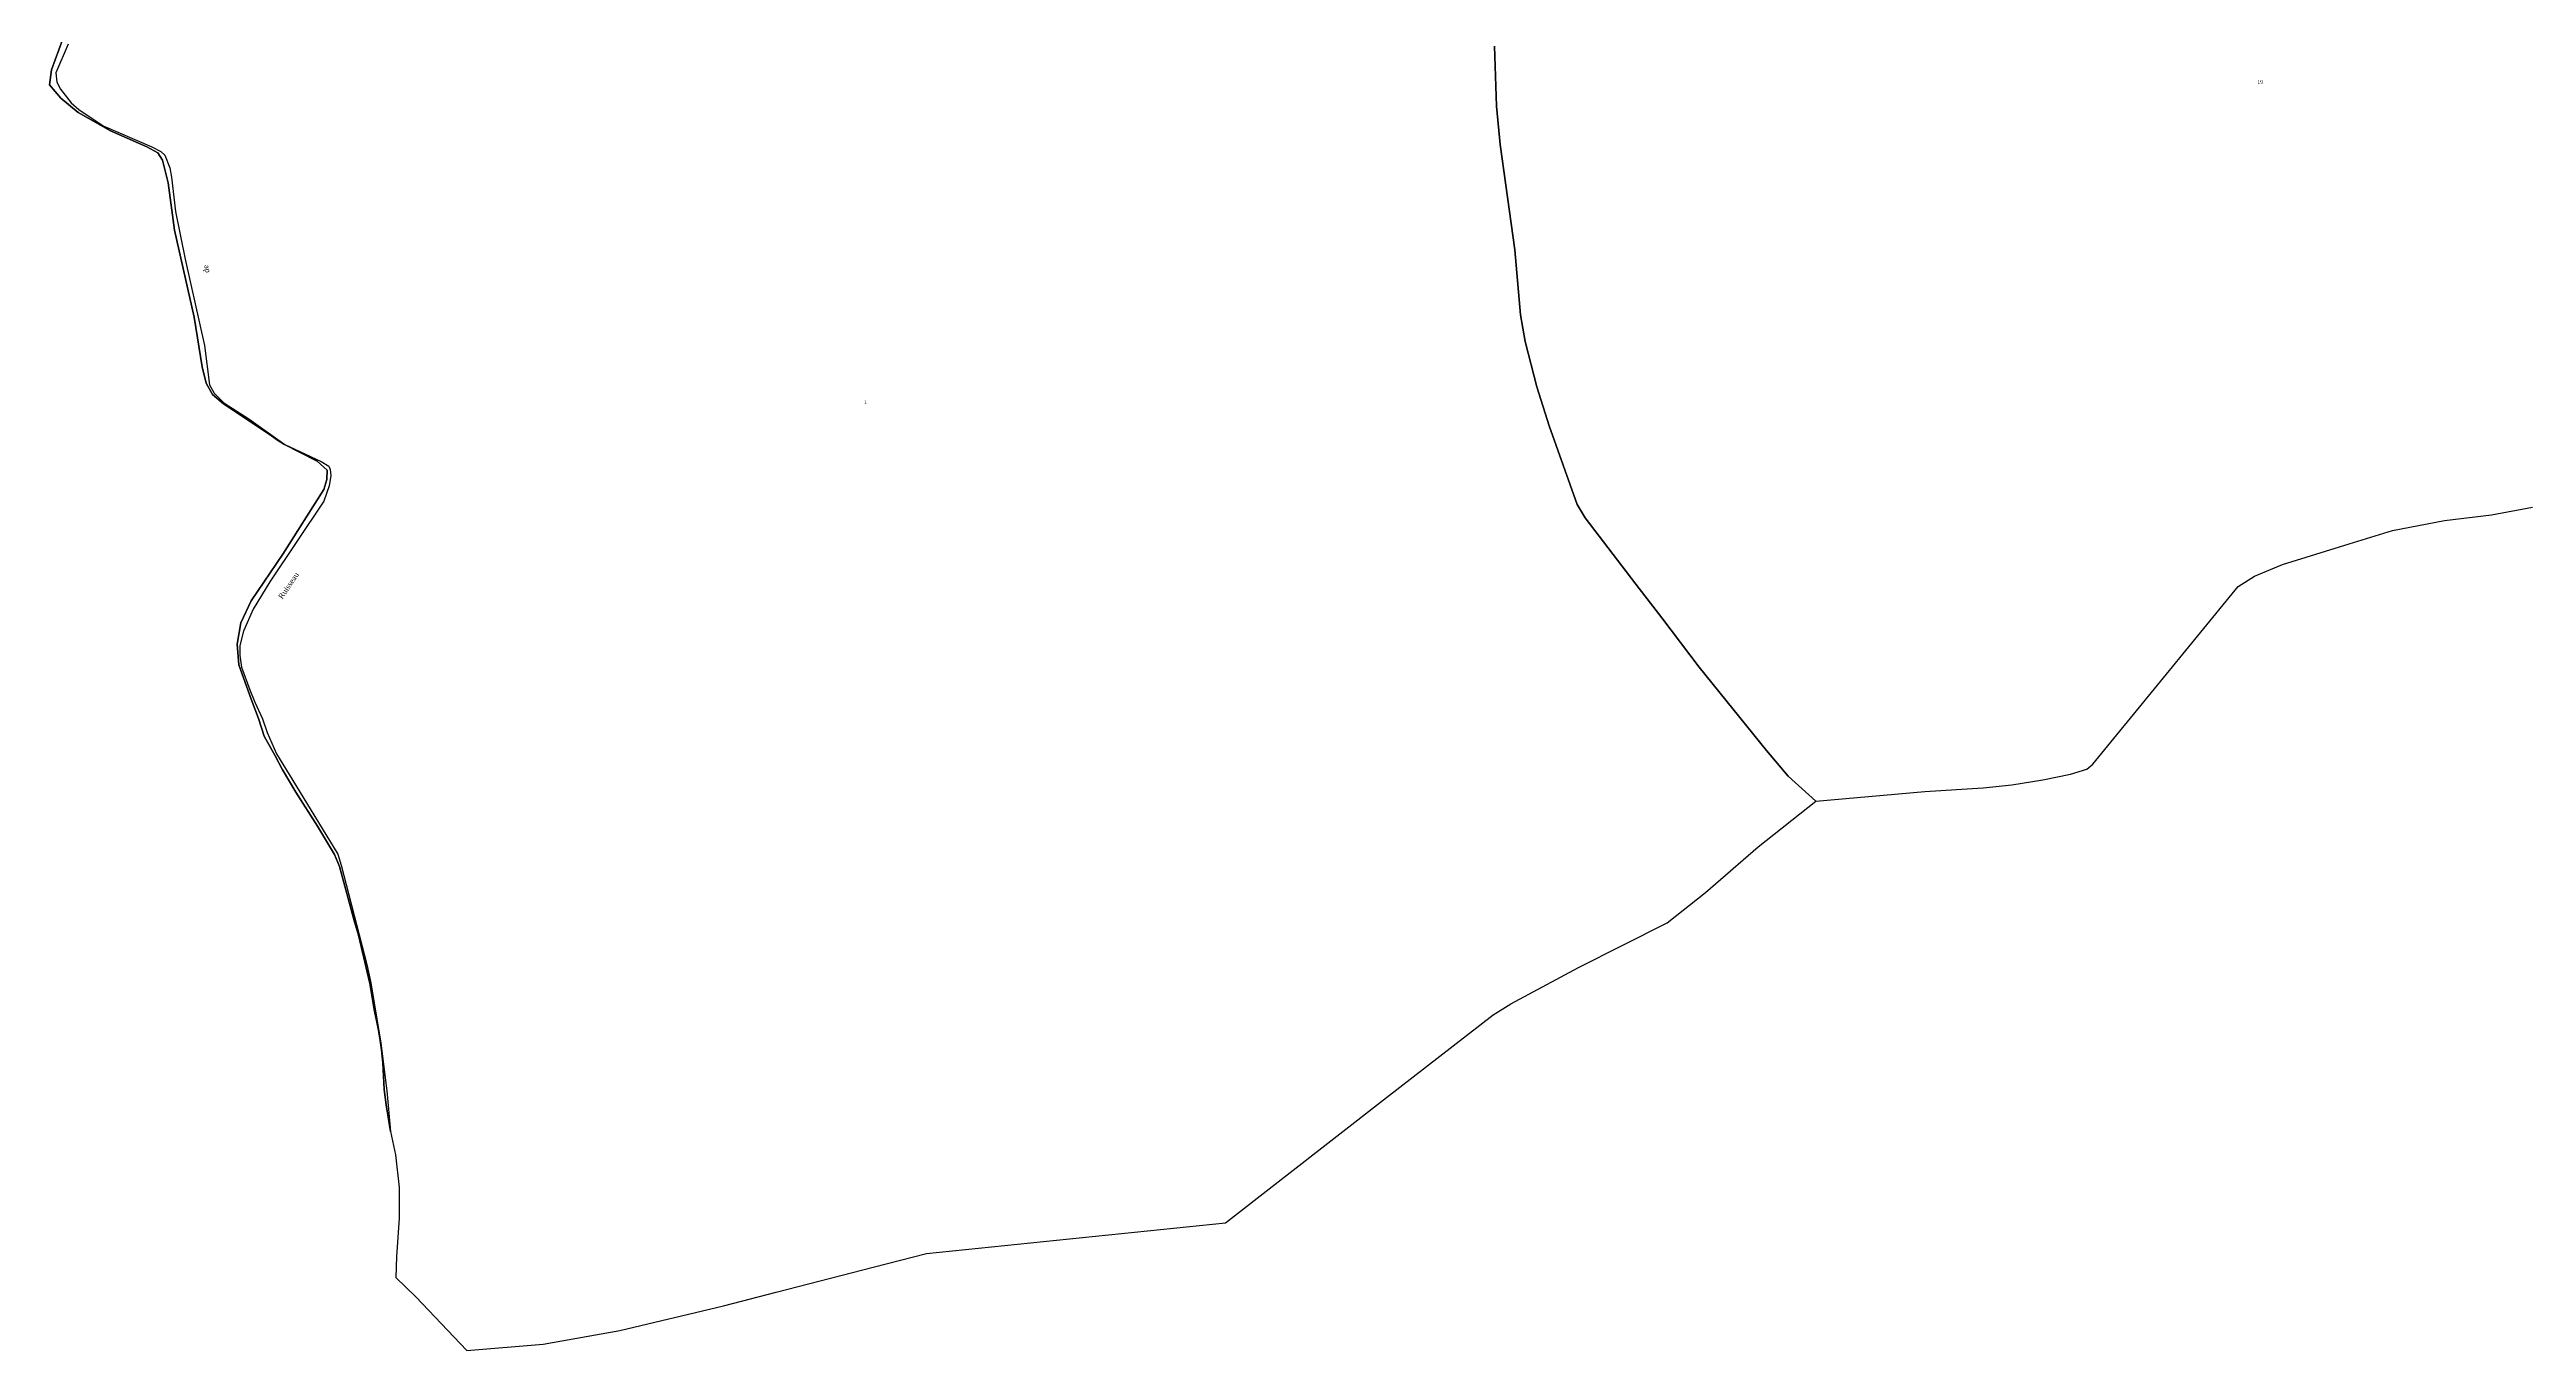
# Model space of a CAD drawing. Extents: x 1197506 to 1206978, y 6141540 to 6151741.
# Drawn here: x 1197531 to 1198886, y 6141540 to 6142251 of the extents above; entities that cross this region are included whole.
import ezdxf

# ---------------------------------------------------------------- set-up
doc = ezdxf.new("R2010")
doc.units = 0
doc.linetypes.add('CONTINU', pattern=[0])
for name, color, linetype in [('1LIEUDIT', 7, 'CONTINU'), ('1PARCELLE', 7, 'CONTINU'), ('1SECTION', 7, 'CONTINU'), ('1SUBDSECT', 7, 'CONTINU'), ('1TRONFLUV', 7, 'CONTINU'), ('3PARCELLETEX', 7, 'CONTINU'), ('3TRONFLUVTEX', 7, 'CONTINU')]:
    doc.layers.add(name, color=color, linetype=linetype)
doc.styles.get("Standard").update_dxf_attribs({"font": 'Times New Roman'})

msp = doc.modelspace()

# ---------------------------------------------------------------- linework, layer by layer
at = {"layer": '1LIEUDIT'}
for points in [[(1197540.05, 6142261.64), (1197532.02, 6142239.78), (1197530.93, 6142231.54), (1197537.1, 6142224.39), (1197546.52, 6142216.45), (1197564.24, 6142206.38), (1197584.13, 6142197.7), (1197590.11, 6142194.42), (1197592.65, 6142190.48), (1197595.77, 6142178.07), (1197599.36, 6142152.19), (1197609.95, 6142104.6), (1197614.46, 6142077.54), (1197616.65, 6142068.62), (1197620.15, 6142062.3), (1197626.16, 6142057.2), (1197651.09, 6142040.57), (1197655.57, 6142037.47), (1197659.48, 6142034.99), (1197667.63, 6142030.78), (1197677.27, 6142025.87), (1197682.85, 6142021.07), (1197682.56, 6142015.94), (1197680.93, 6142010.5), (1197658.54, 6141975.07), (1197641.31, 6141949.6), (1197635.65, 6141937.55), (1197633.5, 6141925.88), (1197634.39, 6141914.64), (1197641.13, 6141895.87), (1197645.17, 6141885.31), (1197648.42, 6141875.64), (1197654.31, 6141864.85), (1197658.25, 6141857.61), (1197665.72, 6141845.01), (1197677.49, 6141826.38), (1197686.75, 6141810.93), (1197689.45, 6141804.35), (1197697.79, 6141774.1), (1197699.84, 6141766.75), (1197706.15, 6141740.45), (1197708.74, 6141725.3), (1197710.68, 6141715.72), (1197711.56, 6141710.45), (1197712.5, 6141704.06), (1197713.24, 6141697.03), (1197713.88, 6141682.39), (1197715.03, 6141674.12), (1197717.49, 6141659.57), (1197720.1, 6141646.75), (1197722.12, 6141628.79), (1197722.16, 6141612.02), (1197720.77, 6141591.13), (1197720.39, 6141579.64), (1197731.23, 6141569.1), (1197759.21, 6141539.81), (1197800.96, 6141543.22), (1197842.91, 6141550.69), (1197899.57, 6141564.2), (1197928.4, 6141571.57), (1197981.43, 6141585.4), (1198010.69, 6141592.79), (1198174.2, 6141609.58), (1198262.32, 6141678.14), (1198320.61, 6141723.31), (1198330.27, 6141729.21), (1198367.2, 6141749.19), (1198415.82, 6141773.57), (1198436.73, 6141790.07), (1198465.56, 6141815.14), (1198497.09, 6141840.1), (1198482.04, 6141853.63), (1198470.14, 6141867.71), (1198433.18, 6141913.27), (1198412.86, 6141940.21), (1198398.65, 6141958.65), (1198370.84, 6141994.99), (1198366.53, 6142002.2), (1198351.3, 6142045.13), (1198344.53, 6142066.54), (1198338.1, 6142091.33), (1198335.5, 6142105.9), (1198332.43, 6142141.35), (1198324.37, 6142198.98), (1198322.47, 6142219.98), (1198321.4, 6142252.82)], [(1198321.4, 6142252.82), (1198322.47, 6142219.98), (1198324.37, 6142198.98), (1198332.43, 6142141.35), (1198335.5, 6142105.9), (1198338.1, 6142091.33), (1198344.53, 6142066.54), (1198351.3, 6142045.13), (1198366.53, 6142002.2), (1198370.84, 6141994.99), (1198398.65, 6141958.65), (1198412.86, 6141940.21), (1198433.18, 6141913.27), (1198470.14, 6141867.71), (1198482.04, 6141853.63), (1198497.09, 6141840.1), (1198556.62, 6141845.29), (1198588.57, 6141847.29), (1198604.29, 6141848.95), (1198621.24, 6141851.67), (1198636.38, 6141854.85), (1198645.29, 6141857.55), (1198648.65, 6141860.2), (1198683.99, 6141903.41), (1198728.12, 6141957.36), (1198736.95, 6141963.09), (1198752.37, 6141969.33), (1198788.84, 6141980.71), (1198812.48, 6141987.99), (1198840.97, 6141993.4), (1198866.73, 6141996.52), (1198889.09, 6142000.79)]]:
    msp.add_lwpolyline(points, dxfattribs=at)
at = {"layer": '1PARCELLE'}
for points in [[(1197541.06, 6142253.87), (1197534.33, 6142238.21), (1197534.83, 6142233), (1197536.86, 6142229.25), (1197542.72, 6142221.71), (1197546.89, 6142218.11), (1197560.21, 6142209.28), (1197586.8, 6142197.64), (1197591.75, 6142195.26), (1197594.05, 6142193.16), (1197596.7, 6142186.22), (1197597.56, 6142181.09), (1197599.79, 6142162.36), (1197605.2, 6142136.26), (1197615.66, 6142089.18), (1197618.43, 6142067.59), (1197620.94, 6142063.03), (1197626.25, 6142057.8), (1197639.99, 6142049.02), (1197659.56, 6142035.06), (1197679.43, 6142025.69), (1197683.63, 6142023.09), (1197684.5, 6142021.35), (1197684.87, 6142018), (1197683.92, 6142012.35), (1197681, 6142004.06), (1197651.35, 6141959.89), (1197642.29, 6141945), (1197636.94, 6141932.91), (1197635.05, 6141925.07), (1197635.09, 6141919.69), (1197635.91, 6141913.25), (1197640.44, 6141900.99), (1197643.15, 6141894.19), (1197647.36, 6141884.99), (1197649.99, 6141877.63), (1197655.15, 6141865.96), (1197665.39, 6141849), (1197688.69, 6141811.16), (1197690.5, 6141805.1), (1197704.4, 6141750.69), (1197706.59, 6141740.77), (1197712.11, 6141707.71), (1197715.34, 6141681.68), (1197717.49, 6141659.57), (1197720.1, 6141646.75), (1197722.12, 6141628.79), (1197722.16, 6141612.02), (1197720.77, 6141591.13), (1197720.39, 6141579.64), (1197731.23, 6141569.1), (1197759.21, 6141539.81), (1197800.96, 6141543.22), (1197842.91, 6141550.69), (1197899.57, 6141564.2), (1197928.4, 6141571.57), (1197981.43, 6141585.4), (1198010.69, 6141592.79), (1198174.2, 6141609.58), (1198262.32, 6141678.14), (1198320.61, 6141723.31), (1198330.27, 6141729.21), (1198367.2, 6141749.19), (1198415.82, 6141773.57), (1198436.73, 6141790.07), (1198465.56, 6141815.14), (1198497.09, 6141840.1), (1198482.04, 6141853.63), (1198470.14, 6141867.71), (1198433.18, 6141913.27), (1198412.86, 6141940.21), (1198398.65, 6141958.65), (1198370.84, 6141994.99), (1198366.53, 6142002.2), (1198351.3, 6142045.13), (1198344.53, 6142066.54), (1198338.1, 6142091.33), (1198335.5, 6142105.9), (1198332.43, 6142141.35), (1198324.37, 6142198.98), (1198322.47, 6142219.98), (1198321.4, 6142252.82)], [(1198321.4, 6142252.82), (1198322.47, 6142219.98), (1198324.37, 6142198.98), (1198332.43, 6142141.35), (1198335.5, 6142105.9), (1198338.1, 6142091.33), (1198344.53, 6142066.54), (1198351.3, 6142045.13), (1198366.53, 6142002.2), (1198370.84, 6141994.99), (1198398.65, 6141958.65), (1198412.86, 6141940.21), (1198433.18, 6141913.27), (1198470.14, 6141867.71), (1198482.04, 6141853.63), (1198497.09, 6141840.1), (1198556.62, 6141845.29), (1198588.57, 6141847.29), (1198604.29, 6141848.95), (1198621.24, 6141851.67), (1198636.38, 6141854.85), (1198645.29, 6141857.55), (1198648.65, 6141860.2), (1198683.99, 6141903.41), (1198728.12, 6141957.36), (1198736.95, 6141963.09), (1198752.37, 6141969.33), (1198788.84, 6141980.71), (1198812.48, 6141987.99), (1198840.97, 6141993.4), (1198866.73, 6141996.52), (1198889.09, 6142000.79)]]:
    msp.add_lwpolyline(points, dxfattribs=at)
at = {"layer": '1SECTION'}
msp.add_lwpolyline([(1197540.05, 6142261.64), (1197532.02, 6142239.78), (1197530.93, 6142231.54), (1197537.1, 6142224.39), (1197546.52, 6142216.45), (1197564.24, 6142206.38), (1197584.13, 6142197.7), (1197590.11, 6142194.42), (1197592.65, 6142190.48), (1197595.77, 6142178.07), (1197599.36, 6142152.19), (1197609.95, 6142104.6), (1197614.46, 6142077.54), (1197616.65, 6142068.62), (1197620.15, 6142062.3), (1197626.16, 6142057.2), (1197651.09, 6142040.57), (1197655.57, 6142037.47), (1197659.48, 6142034.99), (1197667.63, 6142030.78), (1197677.27, 6142025.87), (1197682.85, 6142021.07), (1197682.56, 6142015.94), (1197680.93, 6142010.5), (1197658.54, 6141975.07), (1197641.31, 6141949.6), (1197635.65, 6141937.55), (1197633.5, 6141925.88), (1197634.39, 6141914.64), (1197641.13, 6141895.87), (1197645.17, 6141885.31), (1197648.42, 6141875.64), (1197654.31, 6141864.85), (1197658.25, 6141857.61), (1197665.72, 6141845.01), (1197677.49, 6141826.38), (1197686.75, 6141810.93), (1197689.45, 6141804.35), (1197697.79, 6141774.1), (1197699.84, 6141766.75), (1197706.15, 6141740.45), (1197708.74, 6141725.3), (1197710.68, 6141715.72), (1197711.56, 6141710.45), (1197712.5, 6141704.06), (1197713.24, 6141697.03), (1197713.88, 6141682.39), (1197715.03, 6141674.12), (1197717.49, 6141659.57), (1197720.1, 6141646.75), (1197722.12, 6141628.79), (1197722.16, 6141612.02), (1197720.77, 6141591.13), (1197720.39, 6141579.64), (1197731.23, 6141569.1), (1197759.21, 6141539.81), (1197800.96, 6141543.22), (1197842.91, 6141550.69), (1197899.57, 6141564.2), (1197928.4, 6141571.57), (1197981.43, 6141585.4), (1198010.69, 6141592.79), (1198174.2, 6141609.58), (1198262.32, 6141678.14), (1198320.61, 6141723.31), (1198330.27, 6141729.21), (1198367.2, 6141749.19), (1198415.82, 6141773.57), (1198436.73, 6141790.07), (1198465.56, 6141815.14), (1198497.09, 6141840.1), (1198556.62, 6141845.29), (1198588.57, 6141847.29), (1198604.29, 6141848.95), (1198621.24, 6141851.67), (1198636.38, 6141854.85), (1198645.29, 6141857.55), (1198648.65, 6141860.2), (1198683.99, 6141903.41), (1198728.12, 6141957.36), (1198736.95, 6141963.09), (1198752.37, 6141969.33), (1198788.84, 6141980.71), (1198812.48, 6141987.99), (1198840.97, 6141993.4), (1198866.73, 6141996.52), (1198889.09, 6142000.79)], dxfattribs=at)
at = {"layer": '1SUBDSECT'}
msp.add_lwpolyline([(1197540.05, 6142261.64), (1197532.02, 6142239.78), (1197530.93, 6142231.54), (1197537.1, 6142224.39), (1197546.52, 6142216.45), (1197564.24, 6142206.38), (1197584.13, 6142197.7), (1197590.11, 6142194.42), (1197592.65, 6142190.48), (1197595.77, 6142178.07), (1197599.36, 6142152.19), (1197609.95, 6142104.6), (1197614.46, 6142077.54), (1197616.65, 6142068.62), (1197620.15, 6142062.3), (1197626.16, 6142057.2), (1197651.09, 6142040.57), (1197655.57, 6142037.47), (1197659.48, 6142034.99), (1197667.63, 6142030.78), (1197677.27, 6142025.87), (1197682.85, 6142021.07), (1197682.56, 6142015.94), (1197680.93, 6142010.5), (1197658.54, 6141975.07), (1197641.31, 6141949.6), (1197635.65, 6141937.55), (1197633.5, 6141925.88), (1197634.39, 6141914.64), (1197641.13, 6141895.87), (1197645.17, 6141885.31), (1197648.42, 6141875.64), (1197654.31, 6141864.85), (1197658.25, 6141857.61), (1197665.72, 6141845.01), (1197677.49, 6141826.38), (1197686.75, 6141810.93), (1197689.45, 6141804.35), (1197697.79, 6141774.1), (1197699.84, 6141766.75), (1197706.15, 6141740.45), (1197708.74, 6141725.3), (1197710.68, 6141715.72), (1197711.56, 6141710.45), (1197712.5, 6141704.06), (1197713.24, 6141697.03), (1197713.88, 6141682.39), (1197715.03, 6141674.12), (1197717.49, 6141659.57), (1197720.1, 6141646.75), (1197722.12, 6141628.79), (1197722.16, 6141612.02), (1197720.77, 6141591.13), (1197720.39, 6141579.64), (1197731.23, 6141569.1), (1197759.21, 6141539.81), (1197800.96, 6141543.22), (1197842.91, 6141550.69), (1197899.57, 6141564.2), (1197928.4, 6141571.57), (1197981.43, 6141585.4), (1198010.69, 6141592.79), (1198174.2, 6141609.58), (1198262.32, 6141678.14), (1198320.61, 6141723.31), (1198330.27, 6141729.21), (1198367.2, 6141749.19), (1198415.82, 6141773.57), (1198436.73, 6141790.07), (1198465.56, 6141815.14), (1198497.09, 6141840.1), (1198556.62, 6141845.29), (1198588.57, 6141847.29), (1198604.29, 6141848.95), (1198621.24, 6141851.67), (1198636.38, 6141854.85), (1198645.29, 6141857.55), (1198648.65, 6141860.2), (1198683.99, 6141903.41), (1198728.12, 6141957.36), (1198736.95, 6141963.09), (1198752.37, 6141969.33), (1198788.84, 6141980.71), (1198812.48, 6141987.99), (1198840.97, 6141993.4), (1198866.73, 6141996.52), (1198889.09, 6142000.79)], dxfattribs=at)
at = {"layer": '1TRONFLUV'}
msp.add_lwpolyline([(1197541.06, 6142253.87), (1197534.33, 6142238.21), (1197534.83, 6142233), (1197536.86, 6142229.25), (1197542.72, 6142221.71), (1197546.89, 6142218.11), (1197560.21, 6142209.28), (1197586.8, 6142197.64), (1197591.75, 6142195.26), (1197594.05, 6142193.16), (1197596.7, 6142186.22), (1197597.56, 6142181.09), (1197599.79, 6142162.36), (1197605.2, 6142136.26), (1197615.66, 6142089.18), (1197618.43, 6142067.59), (1197620.94, 6142063.03), (1197626.25, 6142057.8), (1197639.99, 6142049.02), (1197659.56, 6142035.06), (1197679.43, 6142025.69), (1197683.63, 6142023.09), (1197684.5, 6142021.35), (1197684.87, 6142018), (1197683.92, 6142012.35), (1197681, 6142004.06), (1197651.35, 6141959.89), (1197642.29, 6141945), (1197636.94, 6141932.91), (1197635.05, 6141925.07), (1197635.09, 6141919.69), (1197635.91, 6141913.25), (1197640.44, 6141900.99), (1197643.15, 6141894.19), (1197647.36, 6141884.99), (1197649.99, 6141877.63), (1197655.15, 6141865.96), (1197665.39, 6141849), (1197688.69, 6141811.16), (1197690.5, 6141805.1), (1197704.4, 6141750.69), (1197706.59, 6141740.77), (1197712.11, 6141707.71), (1197715.34, 6141681.68), (1197717.49, 6141659.57), (1197715.03, 6141674.12), (1197713.88, 6141682.39), (1197713.24, 6141697.03), (1197712.5, 6141704.06), (1197711.56, 6141710.45), (1197710.68, 6141715.72), (1197708.74, 6141725.3), (1197706.15, 6141740.45), (1197699.84, 6141766.75), (1197697.79, 6141774.1), (1197689.45, 6141804.35), (1197686.75, 6141810.93), (1197677.49, 6141826.38), (1197665.72, 6141845.01), (1197658.25, 6141857.61), (1197654.31, 6141864.85), (1197648.42, 6141875.64), (1197645.17, 6141885.31), (1197641.13, 6141895.87), (1197634.39, 6141914.64), (1197633.5, 6141925.88), (1197635.65, 6141937.55), (1197641.31, 6141949.6), (1197658.54, 6141975.07), (1197680.93, 6142010.5), (1197682.56, 6142015.94), (1197682.85, 6142021.07), (1197677.27, 6142025.87), (1197667.63, 6142030.78), (1197659.48, 6142034.99), (1197655.57, 6142037.47), (1197651.09, 6142040.57), (1197626.16, 6142057.2), (1197620.15, 6142062.3), (1197616.65, 6142068.62), (1197614.46, 6142077.54), (1197609.95, 6142104.6), (1197599.36, 6142152.19), (1197595.77, 6142178.07), (1197592.65, 6142190.48), (1197590.11, 6142194.42), (1197584.13, 6142197.7), (1197564.24, 6142206.38), (1197546.52, 6142216.45), (1197537.1, 6142224.39), (1197530.93, 6142231.54), (1197532.02, 6142239.78), (1197540.05, 6142261.64)], dxfattribs=at)

# ---------------------------------------------------------------- texts
at = {"layer": '3PARCELLETEX'}
for s, p in [('19', (1198738.62, 6142232.12)), ('1', (1197976.5, 6142057.18))]:
    msp.add_text(s, height=2, dxfattribs=at).set_placement(p)
at = {"layer": '3TRONFLUVTEX'}
for s, rotation, p in [('de', 102.5, (1197618.44, 6142129.13)), ('Ruisseau', 56.1, (1197658.29, 6141950.21))]:
    msp.add_text(s, height=3, rotation=rotation, dxfattribs=at).set_placement(p)

doc.saveas('drawing.dxf')
